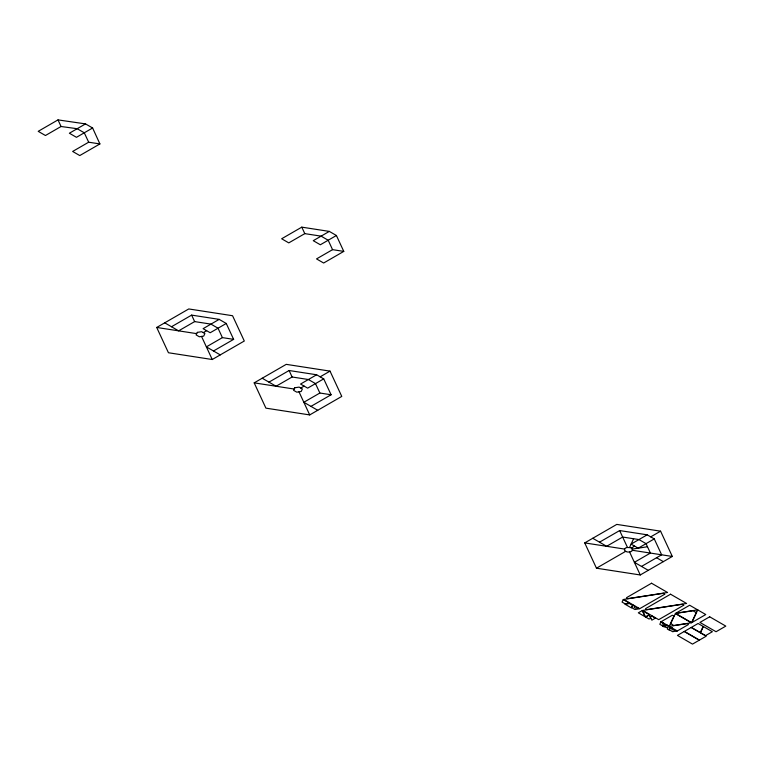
<?xml version="1.0" encoding="UTF-8"?>
<svg xmlns="http://www.w3.org/2000/svg" width="764" height="764" viewBox="0 0 764 764"><rect width="100%" height="100%" fill="white"/><g stroke="black" fill="none" stroke-linecap="round" stroke-linejoin="round"><path stroke-width="1.15" d="M629.536 547.501L633.604 538.735M596.464 568.196L625.745 551.293A3.104 1.795 0 0 0 629.536 551.875A3.104 1.795 0 0 0 632.325 550.271L632.009 548.485L630.596 547.664L627.502 547.492A3.104 1.795 0 0 0 624.723 549.096L584.727 542.908L596.464 568.196L640.261 574.967L672.32 556.459L660.583 531.171L616.787 524.4L584.727 542.908M667.421 625.239L663.037 626.165L659.829 624.312L661.003 621.533M667.421 625.487L662.254 623.93L662.78 622.555M670.276 627.301L669.102 630.08L667.325 629.049L667.851 627.674M669.188 626.299L674.039 615.86L672.291 615.259L661.175 621.676L677.296 630.978L688.412 624.56L687.371 623.558L669.283 626.356M677.057 630.806L672.673 631.723L669.455 629.87L670.63 627.091M677.057 631.045L671.89 629.498L672.415 628.123M697.752 609.911L691.878 622.555L705.764 614.543L689.644 605.231L675.758 613.253L697.666 609.863M58.007 119.891L38.2 131.332L45.448 135.514L61.063 126.499L77.193 128.715L84.279 132.802L88.672 142.2L99.903 143.938L92.616 127.989L85.53 123.902L58.007 119.891L61.063 126.499M85.53 123.902L69.371 133.222L76.457 137.319L92.616 127.989M88.672 142.2L72.647 151.453L79.771 155.56L99.903 143.938M301.79 227.147L281.649 238.769L288.773 242.885L304.798 233.631L321.1 236.152L328.186 240.24L332.56 249.656L343.781 251.394L336.408 235.493L329.322 231.406L301.79 227.147L304.798 233.631M156.706 327.46L188.765 308.952L232.562 315.723L244.299 341.011L212.239 359.519L168.443 352.748L156.706 327.46L196.701 333.648M329.322 231.406L313.259 240.679L320.345 244.767L336.408 235.493M171.499 326.744L191.64 315.112L219.172 319.371L226.259 323.468L233.631 339.359L213.5 350.982M233.631 339.359L222.4 337.621L218.036 328.214L210.95 324.117L194.648 321.596L178.623 330.85L164.728 322.828M332.56 249.656L316.535 258.91L323.649 263.017L343.781 251.394M219.172 319.371L203.109 328.654L210.195 332.741L226.259 323.468M203.281 332.627L206.643 330.688M222.4 337.621L206.375 346.875L220.261 354.888M254.183 382.859L286.242 364.352L330.029 371.123L341.766 396.411L309.707 414.919L265.91 408.148L254.183 382.859L294.178 389.048M268.966 382.143L289.098 370.511L316.63 374.771L323.716 378.868L331.089 394.759L310.958 406.381M331.089 394.759L319.868 393.021L315.494 383.614L308.408 379.517L292.106 376.996L276.081 386.25L262.195 378.228M316.63 374.771L300.567 384.044L307.653 388.141L323.716 378.868M300.749 388.026L304.11 386.097M320.173 376.814L330.029 371.123M319.868 393.021L303.843 402.275L317.728 410.287M599.511 542.182L619.652 530.56L647.184 534.819L654.27 538.906L661.643 554.807L641.512 566.43M647.184 534.819L631.112 544.092L638.198 548.189L654.27 538.906M631.303 548.074L634.655 546.136M650.727 536.863L660.583 531.171M632.296 549.096L647.48 546.747M662.684 626.127L667.067 625.687L670.276 627.54M662.684 626.365L667.851 627.922M632.325 550.271L672.32 556.459M656.562 557.739L663.333 561.645M592.749 538.276L606.635 546.298L622.66 537.044L638.962 539.565L646.048 543.653L650.412 553.069L634.387 562.323L648.273 570.336M661.003 621.781L662.78 622.803M670.63 627.339L672.415 628.371M619.652 530.56L627.502 547.492M629.536 551.875L640.261 574.967M289.098 370.511L292.106 376.996M298.991 391.827L309.707 414.919M191.64 315.112L194.648 321.596M201.524 336.427L212.239 359.519M625.745 551.293A3.104 1.795 0 0 1 624.723 549.096M294.761 387.778L293.586 390.318L296.795 392.171L301.188 391.493L302.363 388.962L299.144 387.1L294.761 387.778M623.252 599.568L622.077 602.099L625.286 603.952L629.67 603.274L623.252 599.568M632.535 605.327L631.36 607.867L624.933 604.152L629.316 603.474L632.535 605.327M632.888 605.126L631.713 607.657L634.922 609.51L639.306 608.832L637.529 607.81L635.572 608.106L634.139 607.284L634.664 606.158L632.888 605.126M675.376 613.54L670.525 623.978A3.104 1.795 0 0 1 673.304 625.582L691.401 622.784L675.376 613.54M696.424 612.241L691.573 622.689L675.548 613.435L693.645 610.637A3.104 1.795 0 0 0 696.424 612.241M703.176 626.423L700.321 632.582L691.334 627.397L698.095 623.491L703.176 626.423M703.357 626.518L700.492 632.688L705.573 635.619L712.344 631.713L703.357 626.518M197.293 332.378L196.119 334.918L199.328 336.771L203.711 336.093L204.895 333.562L201.677 331.7L197.293 332.378M651.539 583.228L626.537 597.668L627.578 598.67L667.574 592.492L651.539 583.228M664.699 594.249L639.697 608.688L623.663 599.425L663.658 593.246L664.699 594.249M642.237 610.56L638.322 612.823L645.112 616.749L642.237 610.56M670.553 594.211L645.551 608.641L646.592 609.653L686.588 603.464L670.553 594.211M649.39 614.686L645.465 616.949L642.591 610.761L649.39 614.686M649.19 615.01L645.647 617.054L648.999 618.993L650.766 618.42L649.19 615.01M652.026 616.185L650.26 616.758L651.845 620.167L655.378 618.124L652.026 616.185M683.713 605.231L658.711 619.661L642.677 610.407L682.672 604.219L683.713 605.231M684.21 631.503L677.448 635.409L692.499 644.109L699.27 640.194L684.21 631.503M691.153 627.492L684.391 631.398L699.442 640.098L706.213 636.192L691.153 627.492M709.68 616.796L699.939 622.421L716.059 631.732L725.8 626.108L709.68 616.796"/></g></svg>
